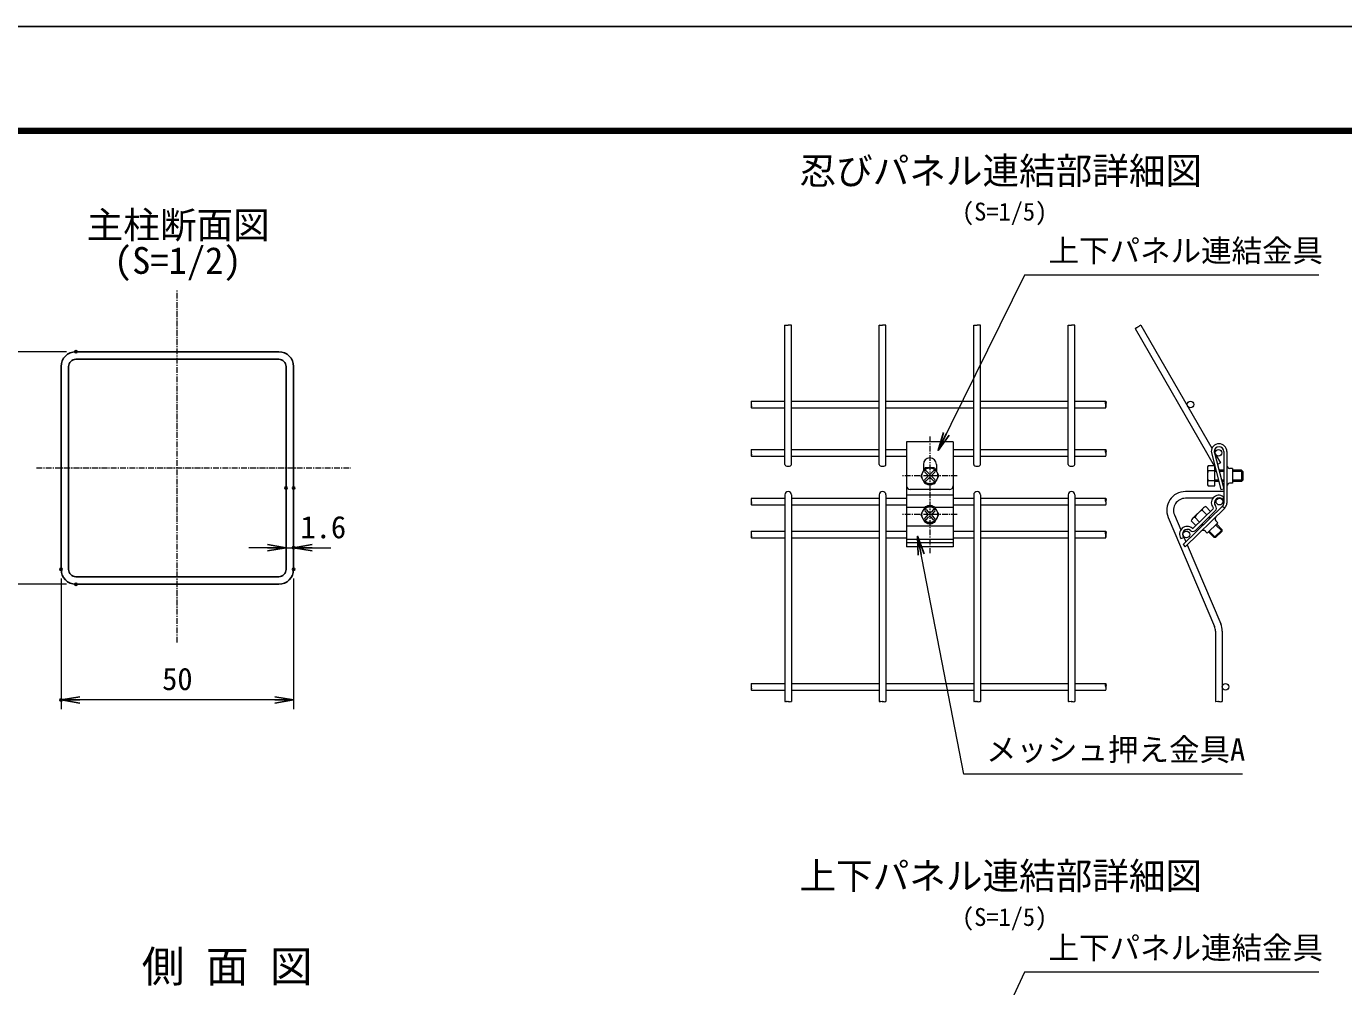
# Model space of a CAD drawing. Units: millimetres, scale not verified, with parts at other scales. Extents: x -4200 to 4200, y -2970 to 2970.
# Drawn here: x -519 to 2314, y 904 to 2970 of the extents above; entities that cross this region are included whole.
import ezdxf
from ezdxf.enums import TextEntityAlignment as Align

# ---------------------------------------------------------------- set-up
doc = ezdxf.new("R2010")
doc.units = ezdxf.units.MM
doc.header["$LTSCALE"] = 10
doc.header["$PDMODE"] = 32
doc.header["$PDSIZE"] = 5
doc.linetypes.add('USER1', pattern=[2, 1.25, -0.25, 0.25, -0.25])
doc.linetypes.add('USER2', pattern=[0.375, 0.25, -0.125])
for name, color, linetype, lineweight in [('0-0_D-BMK', 2, 'USER1', 13), ('0-1_D-STR2', 7, 'Continuous', 9), ('0-2_D-STR-DIM', 7, 'Continuous', 13), ('0-3_0', 7, 'Continuous', 25), ('0-5_D-TTL-TXT', 7, 'Continuous', 25), ('0-6_D-TTL', 7, 'Continuous', 25), ('0-7_D-STR-TXT', 7, 'Continuous', 13), ('0-8_D-STR3', 3, 'Continuous', 13), ('0-A_D-STR1', 1, 'Continuous', 25)]:
    doc.layers.add(name, color=color, linetype=linetype, lineweight=lineweight)
doc.layers.add('0-4_DEFPOINTS', color=7, linetype='Continuous')
doc.styles.add('ＭＳ ゴシック', font='')
doc.styles.get('ＭＳ ゴシック').set_extended_font_data('MS Gothic')

# ---------------------------------------------------------------- blocks, each defined once
blk = doc.blocks.new('_OPEN')
at = {"layer": '0-3_0'}
blk.add_line((0, 0), (-10, 0), dxfattribs=at)
blk.add_lwpolyline([(-10, 1.667), (0, 0), (-10, -1.667)], dxfattribs=at)

msp = doc.modelspace()

# ---------------------------------------------------------------- linework, layer by layer
at = {"layer": '0-0_D-BMK'}
for p, q in [((-194.52, 1644.54), (-194.52, 2403.46)), ((1423.74, 2087.79), (1423.74, 1836.97)), ((-497.53, 2019.99), (177.78, 2019.99)), ((1482.42, 2003.11), (1365.05, 2003.11)), ((1482.42, 1919.65), (1365.05, 1919.65))]:
    msp.add_line(p, q, dxfattribs=at)
at = {"layer": '0-1_D-STR2'}
for p, q in [((1111.92, 2027.29), (1111.92, 2326.95)), ((1126.32, 2027.29), (1126.32, 2326.95)), ((1315, 2027.29), (1315, 2326.95)), ((1329.4, 2027.29), (1329.4, 2326.95)), ((1518.08, 2027.29), (1518.08, 2326.95)), ((1532.48, 2027.29), (1532.48, 2326.95)), ((1721.16, 2027.29), (1721.16, 2326.95)), ((1735.56, 2027.29), (1735.56, 2326.95)), ((1877.68, 2326.95), (2030.42, 2062.41)), ((1865.21, 2319.75), (2035.44, 2024.91)), ((1040.1, 2163.83), (1111.92, 2163.83)), ((1126.32, 2163.83), (1315, 2163.83)), ((1329.4, 2163.83), (1518.08, 2163.83)), ((1532.48, 2163.83), (1721.16, 2163.83)), ((1735.56, 2163.83), (1802.11, 2163.83)), ((1802.11, 2149.43), (1802.11, 2163.83)), ((1040.1, 2149.43), (1111.92, 2149.43)), ((1126.32, 2149.43), (1315, 2149.43)), ((1329.4, 2149.43), (1518.08, 2149.43)), ((1532.48, 2149.43), (1721.16, 2149.43)), ((1735.56, 2149.43), (1802.11, 2149.43)), ((1040.11, 2059.91), (1111.92, 2059.91)), ((1040.11, 2045.51), (1111.92, 2045.51)), ((1126.32, 2059.91), (1315, 2059.91)), ((1126.32, 2045.51), (1315, 2045.51)), ((1329.4, 2059.91), (1373.74, 2059.91)), ((1329.4, 2045.51), (1373.74, 2045.51)), ((1473.74, 2059.91), (1518.08, 2059.91)), ((1473.74, 2045.51), (1518.08, 2045.51)), ((1532.48, 2059.91), (1721.16, 2059.91)), ((1532.48, 2045.51), (1721.16, 2045.51)), ((1735.56, 2059.91), (1802.11, 2059.91)), ((1735.56, 2045.51), (1802.11, 2045.51)), ((2028.82, 2055.27), (2049.7, 1973.75)), ((2035.22, 2055.27), (2055.7, 1975.29)), ((2035.22, 2054.08), (2048.61, 2030.89)), ((2056.02, 2055.27), (2056.02, 1944.58)), ((2062.42, 2055.27), (2062.42, 1944.67)), ((2036.6, 1981.31), (2036.6, 2024.91)), ((2048.61, 2030.89), (2042.39, 2027.29)), ((1040.1, 1954.91), (1111.92, 1954.91)), ((1111.92, 1962.11), (1111.92, 1517.75)), ((1126.32, 1962.11), (1126.32, 1517.75)), ((1126.32, 1954.91), (1315, 1954.91)), ((1315, 1962.11), (1315, 1517.75)), ((1329.4, 1962.11), (1329.4, 1517.75)), ((1329.4, 1954.91), (1373.74, 1954.91)), ((1473.74, 1954.91), (1518.08, 1954.91)), ((1518.08, 1962.11), (1518.08, 1517.75)), ((1532.48, 1962.11), (1532.48, 1517.75)), ((1532.48, 1954.91), (1721.16, 1954.91)), ((1721.16, 1962.11), (1721.16, 1517.75)), ((1735.56, 1962.11), (1735.56, 1517.75)), ((1735.56, 1954.91), (1802.11, 1954.91)), ((2056.02, 1969.31), (1973.21, 1969.31)), ((2032.33, 1954.91), (1973.21, 1954.91)), ((2049.42, 1954.91), (2042.74, 1954.91)), ((2049.42, 1954.91), (2042.74, 1954.91)), ((2049.7, 1973.75), (2055.7, 1975.29)), ((2054.86, 1958.19), (2053.51, 1952.34)), ((2056.02, 1954.91), (2054.1, 1954.91)), ((1040.1, 1940.51), (1111.92, 1940.51)), ((1126.32, 1940.51), (1315, 1940.51)), ((1329.4, 1940.51), (1373.74, 1940.51)), ((1473.74, 1940.51), (1518.08, 1940.51)), ((1532.48, 1940.51), (1721.16, 1940.51)), ((1735.56, 1940.51), (1802.11, 1940.51)), ((2053.4, 1938.23), (1968.62, 1855.18)), ((2057.97, 1933.75), (1973.1, 1850.61)), ((1990.31, 1890.43), (2032.99, 1932.23)), ((1994.79, 1885.86), (2037.47, 1927.66)), ((2053.4, 1938.23), (2057.97, 1933.75)), ((1936.39, 1913.68), (2035.97, 1679.07)), ((1949.64, 1919.31), (1963.36, 1886.99)), ((1040.1, 1884.41), (1111.92, 1884.41)), ((1040.1, 1870.01), (1111.92, 1870.01)), ((1126.32, 1884.41), (1315, 1884.41)), ((1126.32, 1870.01), (1315, 1870.01)), ((1329.4, 1884.41), (1373.74, 1884.41)), ((1329.4, 1870.01), (1373.74, 1870.01)), ((1473.74, 1884.41), (1518.08, 1884.41)), ((1473.74, 1870.01), (1518.08, 1870.01)), ((1532.48, 1884.41), (1721.16, 1884.41)), ((1532.48, 1870.01), (1721.16, 1870.01)), ((1735.56, 1884.41), (1802.11, 1884.41)), ((1735.56, 1870.01), (1802.11, 1870.01)), ((1802.11, 1870.01), (1802.11, 1884.41)), ((1963.79, 1868.35), (1969.79, 1870.32)), ((1966.88, 1878.71), (1974.44, 1860.88)), ((1968.62, 1855.18), (1973.1, 1850.61)), ((1977.13, 1854.56), (2049.23, 1684.7)), ((2038.01, 1669.07), (2038.01, 1517.75)), ((2052.41, 1669.07), (2052.41, 1517.75)), ((1040.1, 1556.51), (1111.92, 1556.51)), ((1040.1, 1542.11), (1111.92, 1542.11)), ((1126.32, 1556.51), (1315, 1556.51)), ((1126.32, 1542.11), (1315, 1542.11)), ((1329.4, 1556.51), (1518.08, 1556.51)), ((1329.4, 1542.11), (1518.08, 1542.11)), ((1532.48, 1556.51), (1721.16, 1556.51)), ((1532.48, 1542.11), (1721.16, 1542.11)), ((1735.56, 1556.51), (1802.11, 1556.51)), ((1735.56, 1542.11), (1802.11, 1542.11))]:
    msp.add_line(p, q, dxfattribs=at)
for centre in [(1984.33, 2156.63), (2044.33, 2052.71), (2046.41, 1947.71), (1975.33, 1877.21), (2059.61, 1549.31)]:
    msp.add_circle(centre, 7.2, dxfattribs=at)
for centre, radius, start, end in [((2045.62, 2055.27), 16.8, 0, 180), ((2045.62, 2055.27), 10.4, 0, 180), ((2068.83, 2025.49), 6.4, 180, 270), ((2068.83, 1980.73), 6.4, 90, 180), ((1119.12, 1962.11), 7.2, 0, 180), ((1322.2, 1962.11), 7.2, 0, 180), ((1525.28, 1962.11), 7.2, 0, 180), ((1728.36, 1962.11), 7.2, 0, 180), ((1973.21, 1929.31), 40, 90, 203), ((1973.21, 1929.31), 25.6, 90, 203), ((2045.26, 1945.12), 16.21, 53.68647, 221.43997), ((2046.08, 1945.06), 10.4, 44.409, 219.42046), ((2031.87, 1933.38), 1.6, 314.409, 39.42046), ((2031.87, 1933.38), 8, 314.409, 39.42046), ((2046.82, 1944.67), 9.2, 315.6, 0), ((2046.82, 1944.67), 15.6, 315.6, 0), ((2043.59, 1910.7), 6.4, 134.409, 224.409), ((1977.21, 1877.98), 16.52, 48.50138, 215.66553), ((1977.22, 1877.6), 10.4, 49.39754, 224.409), ((1989.19, 1891.57), 8, 229.39754, 314.409), ((1989.19, 1891.57), 1.6, 229.39754, 314.409), ((2011.62, 1879.38), 6.4, 44.409, 134.409), ((2012.41, 1669.07), 25.6, 0, 23), ((2012.41, 1669.07), 40, 0, 23)]:
    msp.add_arc(centre, radius, start, end, dxfattribs=at)
for centre, major_axis, ratio in [((1115.52, 2326.95), (-3.6, 0), 0.114898), ((1318.6, 2326.95), (-3.6, 0), 0.114898), ((1521.68, 2326.95), (-3.6, 0), 0.114898), ((1724.76, 2326.95), (-3.6, 0), 0.114898), ((1868.33, 2321.55), (-3.12, -1.8), 0.114898), ((1802.11, 2160.23), (0, 3.6), 0.143611), ((1802.11, 2056.31), (0, 3.6), 0.143611), ((1802.11, 1951.31), (0, 3.6), 0.143611), ((1802.11, 1880.81), (0, 3.6), 0.143611), ((1802.11, 1552.91), (0, 3.6), 0.143611), ((1115.52, 1517.75), (-3.6, 0), 0.114898), ((1318.6, 1517.75), (-3.6, 0), 0.114898), ((1521.68, 1517.75), (-3.6, 0), 0.114898), ((1724.76, 1517.75), (-3.6, 0), 0.114898), ((2041.61, 1517.75), (-3.6, 0), 0.114898)]:
    msp.add_ellipse(centre, major_axis=major_axis, ratio=ratio, dxfattribs=at)
for centre, major_axis, ratio, start_param, end_param in [((1122.72, 2326.95), (3.6, 0), 0.114898, 6.2830864, 9.4247776), ((1325.8, 2326.95), (3.6, 0), 0.114898, 6.2830864, 9.4247776), ((1528.88, 2326.95), (3.6, 0), 0.114898, 6.2830864, 9.4247776), ((1731.96, 2326.95), (3.6, 0), 0.114898, 6.2830864, 9.4247776), ((1874.56, 2325.15), (3.12, 1.8), 0.114898, 6.2830864, 9.4247776), ((1040.1, 2160.23), (0, 3.6), 0.143611, 0.0001986, 3.1417912), ((1040.1, 2153.03), (0, -3.6), 0.143611, 3.1417912, 9.424778), ((1802.11, 2153.03), (0, 3.6), 0.143611, 3.141513, 6.2832251), ((1040.11, 2056.31), (0, 3.6), 0.143611, 0.0001986, 3.1417912), ((1040.11, 2049.11), (0, -3.6), 0.143611, 3.1417912, 9.424778), ((1802.11, 2057.21), (0, 4.5), 0.114889, 3.1414934, 3.1415927), ((1802.11, 2049.11), (0, 3.6), 0.143611, 3.141513, 6.2832251), ((1119.12, 2027.29), (7.2, 0), 0.5, 3.1415927, 6.2831853), ((1322.2, 2027.29), (7.2, 0), 0.5, 3.1415927, 6.2831853), ((1525.28, 2027.29), (7.2, 0), 0.5, 3.1415927, 6.2831853), ((1728.36, 2027.29), (7.2, 0), 0.5, 3.1415927, 6.2831853), ((1040.1, 1951.31), (0, 3.6), 0.143611, 0.0001986, 3.1417912), ((1040.1, 1944.11), (0, -3.6), 0.143611, 3.1417912, 9.424778), ((1802.11, 1952.21), (0, 4.5), 0.114889, 3.1414934, 3.1415927), ((1802.11, 1944.11), (0, 3.6), 0.143611, 3.141513, 6.2832251), ((1040.1, 1880.81), (0, 3.6), 0.143611, 0.0001986, 3.1417912), ((1040.1, 1873.61), (0, -3.6), 0.143611, 3.1417912, 9.424778), ((1802.11, 1873.61), (0, 3.6), 0.143611, 3.141513, 6.2832251), ((1040.1, 1552.91), (0, 3.6), 0.143611, 0.0001986, 3.1417912), ((1040.1, 1545.71), (0, -3.6), 0.143611, 3.1417912, 9.424778), ((1802.11, 1545.71), (0, 3.6), 0.143611, 3.141513, 6.2832251), ((1122.72, 1517.75), (3.6, 0), 0.114898, 3.141593, 6.2832842), ((1325.8, 1517.75), (3.6, 0), 0.114898, 3.141593, 6.2832842), ((1528.88, 1517.75), (3.6, 0), 0.114898, 3.141593, 6.2832842), ((1731.96, 1517.75), (3.6, 0), 0.114898, 3.141593, 6.2832842), ((2048.81, 1517.75), (3.6, 0), 0.114898, 3.141593, 6.2832842)]:
    msp.add_ellipse(centre, major_axis=major_axis, ratio=ratio, start_param=start_param, end_param=end_param, dxfattribs=at)
at = {"layer": '0-2_D-STR-DIM'}
for p, q in [((-432.52, 2269.99), (-692.97, 2269.99)), ((39.48, 1957.07), (39.48, 1828.61)), ((55.48, 1957.07), (55.48, 1828.61)), ((-0.52, 1848.61), (-40.52, 1848.61)), ((39.48, 1848.61), (55.48, 1848.61)), ((95.48, 1848.61), (135.48, 1848.61)), ((-432.52, 1769.99), (-692.97, 1769.99)), ((-444.52, 1781.99), (-444.52, 1501.04)), ((55.48, 1781.99), (55.48, 1501.04)), ((15.48, 1521.04), (-404.52, 1521.04))]:
    msp.add_line(p, q, dxfattribs=at)
at = {"layer": '0-4_DEFPOINTS'}
for p in [(-412.52, 2269.99), (39.48, 1977.07), (55.48, 1977.07), (55.48, 1848.61), (-444.52, 1801.99), (55.48, 1801.99), (-412.52, 1769.99), (-444.52, 1521.04)]:
    msp.add_point(p, dxfattribs=at)
at = {"layer": '0-6_D-TTL', "color": 2}
msp.add_lwpolyline([(-4200, 2970), (4200, 2970), (4200, -2970), (-4200, -2970)], close=True, dxfattribs=at)
at = {"layer": '0-6_D-TTL'}
for points in [[(-3930, 2750), (3930, 2750), (3930, -2750), (-3930, -2750)], [(-3927.5, 2747.5), (3927.5, 2747.5), (3927.5, -2747.5), (-3927.5, -2747.5)], [(-3925, 2745), (3925, 2745), (3925, -2745), (-3925, -2745)], [(-3922.5, 2742.5), (3922.5, 2742.5), (3922.5, -2742.5), (-3922.5, -2742.5)], [(-3920, 2740), (3920, 2740), (3920, -2740), (-3920, -2740)]]:
    msp.add_lwpolyline(points, close=True, dxfattribs=at)
at = {"layer": '0-7_D-STR-TXT'}
for points in [[(2260, 2434.8), (1627.35, 2434.8), (1442.28, 2059.53)], [(2095.79, 1361.59), (1497.15, 1361.59), (1397.7, 1871.34)], [(2260, 935.32), (1627.35, 935.32), (1424.58, 498.78)]]:
    msp.add_lwpolyline(points, dxfattribs=at)
at = {"layer": '0-8_D-STR3'}
for p, q in [((1373.74, 2076.31), (1373.74, 1850.61)), ((1473.74, 2076.31), (1373.74, 2076.31)), ((1473.74, 2076.31), (1473.74, 1850.61)), ((1413.9, 2020.15), (1404.06, 2003.11)), ((1409.74, 2027.53), (1409.74, 2012.94)), ((1433.57, 2020.15), (1413.9, 2020.15)), ((1415.55, 2014.03), (1421.01, 2008.57)), ((1431.92, 2014.03), (1426.47, 2008.57)), ((1433.57, 2020.15), (1443.41, 2003.11)), ((1437.74, 2027.53), (1437.74, 2012.94)), ((2020.6, 2019.46), (2020.6, 1986.76)), ((2036.6, 2024.91), (2022.06, 2024.91)), ((2036.6, 2014.01), (2022.06, 2014.01)), ((2039.11, 2015.11), (2036.6, 2015.11)), ((2039.72, 2012.71), (2036.6, 2012.71)), ((2056.02, 2015.11), (2045.51, 2015.11)), ((2056.02, 2012.71), (2046.12, 2012.71)), ((2074.3, 2019.1), (2068.47, 2019.1)), ((2074.3, 2019.1), (2074.3, 1987.12)), ((2094.2, 2015.11), (2074.3, 2015.11)), ((2096.6, 2012.71), (2074.3, 2012.71)), ((2096.6, 2012.71), (2094.2, 2015.11)), ((2094.2, 2015.11), (2094.2, 1991.11)), ((2096.6, 2012.71), (2096.6, 1993.51)), ((1413.9, 1986.07), (1404.06, 2003.11)), ((1412.82, 2011.3), (1418.28, 2005.84)), ((1412.82, 1994.92), (1418.28, 2000.38)), ((1433.57, 1986.07), (1413.9, 1986.07)), ((1415.55, 1992.19), (1421.01, 1997.65)), ((1431.93, 1992.19), (1426.47, 1997.65)), ((1434.65, 2011.3), (1429.2, 2005.84)), ((1434.65, 1994.92), (1429.2, 2000.38)), ((1433.57, 1986.07), (1443.41, 2003.11)), ((2036.6, 1992.21), (2022.06, 1992.21)), ((2044.64, 1993.51), (2036.6, 1993.51)), ((2045.25, 1991.11), (2036.6, 1991.11)), ((2056.02, 1993.51), (2051.04, 1993.51)), ((2056.02, 1991.11), (2051.65, 1991.11)), ((2074.3, 1987.12), (2068.47, 1987.12)), ((2096.6, 1993.51), (2074.3, 1993.51)), ((2094.2, 1991.11), (2074.3, 1991.11)), ((2096.6, 1993.51), (2094.2, 1991.11)), ((1473.74, 1961.4), (1373.51, 1961.4)), ((1465.74, 1973.75), (1381.74, 1973.75)), ((2022.06, 1981.31), (2036.6, 1981.31)), ((1373.74, 1935.69), (1413.32, 1935.69)), ((1413.9, 1936.69), (1404.06, 1919.65)), ((1412.82, 1927.84), (1418.28, 1922.38)), ((1433.57, 1936.69), (1413.9, 1936.69)), ((1415.55, 1930.57), (1421.01, 1925.11)), ((1431.92, 1930.57), (1426.47, 1925.11)), ((1434.65, 1927.84), (1429.2, 1922.38)), ((1433.57, 1936.69), (1443.41, 1919.65)), ((1434.15, 1935.69), (1473.74, 1935.69)), ((2012.13, 1934.2), (1988.77, 1911.32)), ((2009.26, 1929.34), (2019.44, 1918.96)), ((2017.05, 1936.97), (2027.22, 1926.59)), ((1413.9, 1902.61), (1404.06, 1919.65)), ((1412.82, 1911.46), (1418.28, 1916.92)), ((1433.57, 1902.61), (1413.9, 1902.61)), ((1415.55, 1908.73), (1421.01, 1914.19)), ((1431.93, 1908.73), (1426.47, 1914.19)), ((1434.65, 1911.46), (1429.2, 1916.92)), ((1433.57, 1902.61), (1443.41, 1919.65)), ((1985.9, 1906.46), (1996.07, 1896.07)), ((1993.69, 1914.09), (2003.86, 1903.7)), ((2007.55, 1898.36), (2010.07, 1895.79)), ((2009.27, 1900.04), (2011.79, 1897.47)), ((2042.86, 1902.32), (2020.01, 1879.94)), ((2022.98, 1913.48), (2025.5, 1910.9)), ((2024.7, 1915.16), (2027.22, 1912.58)), ((2042.86, 1902.32), (2038.78, 1906.49)), ((2052.13, 1887.15), (2040.01, 1899.53)), ((1373.74, 1895.89), (1473.74, 1895.89)), ((2020.01, 1879.94), (2015.93, 1884.11)), ((2034.99, 1870.36), (2022.86, 1882.73)), ((2038.38, 1870.32), (2024.58, 1884.41)), ((2052.13, 1887.15), (2034.99, 1870.36)), ((2038.38, 1870.32), (2034.99, 1870.36)), ((2052.1, 1883.76), (2038.29, 1897.85)), ((2052.1, 1883.76), (2038.38, 1870.32)), ((2052.1, 1883.76), (2052.13, 1887.15)), ((1473.59, 1866.49), (1373.59, 1866.49)), ((1473.74, 1858.74), (1373.74, 1858.74)), ((1473.74, 1850.61), (1373.74, 1850.61))]:
    msp.add_line(p, q, dxfattribs=at)
at = {"layer": '0-8_D-STR3', "linetype": 'USER2'}
msp.add_line((2027.45, 2024.91), (2027.62, 2024.91), dxfattribs=at)
at = {"layer": '0-8_D-STR3'}
for centre in [(1423.74, 2003.11), (1423.74, 1919.65)]:
    msp.add_circle(centre, 17.04, dxfattribs=at)
for centre, radius, start, end in [((1423.74, 2027.53), 14, 0, 180), ((1473.66, 2043.59), 0.08, 270, 0), ((1414.18, 2012.66), 1.93, 44.99953, 224.99952), ((1433.29, 2012.66), 1.93, 315, 135), ((2031.5, 2019.46), 10.9, 150, 210), ((2062.01, 2003.11), 41.41, 164.73852, 195.26148), ((1414.18, 1993.56), 1.93, 135, 314.99998), ((1423.74, 1998.28), 14.47, 237.53826, 302.46174), ((1415.55, 2003.11), 3.86, 314.99999, 45), ((1423.74, 2011.3), 3.86, 225.00001, 314.99999), ((1423.74, 1994.92), 3.86, 45, 135), ((1431.92, 2003.11), 3.86, 135, 225.00001), ((1433.29, 1993.56), 1.93, 225.00001, 44.99999), ((2031.5, 1986.76), 10.9, 150, 210), ((1381.74, 1981.75), 8, 180, 270), ((1465.74, 1981.75), 8, 270, 0), ((1414.18, 1929.2), 1.93, 44.99953, 224.99952), ((1423.74, 1924.48), 14.47, 57.53826, 122.46174), ((1433.29, 1929.2), 1.93, 315, 135), ((2029.43, 1893.18), 41.41, 119.14752, 149.67048), ((2019.76, 1926.42), 10.9, 104.409, 164.409), ((1414.18, 1910.1), 1.93, 135, 314.99998), ((1423.74, 1914.83), 14.47, 237.53826, 302.46174), ((1415.55, 1919.65), 3.86, 314.99999, 45), ((1423.74, 1927.84), 3.86, 225.00001, 314.99999), ((1423.74, 1911.46), 3.86, 45, 135), ((1431.92, 1919.65), 3.86, 135, 225.00001), ((1433.29, 1910.1), 1.93, 225.00001, 44.99999), ((1996.4, 1903.53), 10.9, 104.409, 164.409)]:
    msp.add_arc(centre, radius, start, end, dxfattribs=at)
at = {"layer": '0-A_D-STR1'}
for p, q in [((-412.52, 2269.99), (23.48, 2269.99)), ((-444.52, 2237.99), (-444.52, 1801.99)), ((-428.52, 2237.99), (-428.52, 1801.99)), ((-412.52, 2253.99), (23.48, 2253.99)), ((39.48, 2237.99), (39.48, 1801.99)), ((55.48, 2237.99), (55.48, 1801.99)), ((-412.52, 1785.99), (23.48, 1785.99)), ((-412.52, 1769.99), (23.48, 1769.99))]:
    msp.add_line(p, q, dxfattribs=at)
for centre, radius, start, end in [((-412.52, 2237.99), 32, 90, 180), ((23.48, 2237.99), 32, 0, 90), ((-412.52, 2237.99), 16, 90, 180), ((23.48, 2237.99), 16, 0, 90), ((-412.52, 1801.99), 32, 180, 270), ((-412.52, 1801.99), 16, 180, 270), ((23.48, 1801.99), 16, 270, 0), ((23.48, 1801.99), 32, 270, 0)]:
    msp.add_arc(centre, radius, start, end, dxfattribs=at)

# ---------------------------------------------------------------- block references
at = {"layer": '0-2_D-STR-DIM', "xscale": 4, "yscale": 4}
for p in [(39.48, 1848.61), (55.48, 1521.04)]:
    msp.add_blockref('_OPEN', p, dxfattribs=at)
at = {"layer": '0-2_D-STR-DIM', "xscale": 4, "yscale": 4, "rotation": 180}
for p in [(55.48, 1848.61), (-444.52, 1521.04)]:
    msp.add_blockref('_OPEN', p, dxfattribs=at)
at = {"layer": '0-7_D-STR-TXT', "xscale": 4, "yscale": 4}
for p, rotation in [((1441.4, 2057.74), 243.7496), ((1397.31, 1873.3), 101.04036)]:
    msp.add_blockref('_OPEN', p, dxfattribs=dict(at, rotation=rotation))

# ---------------------------------------------------------------- texts
at = {"layer": '0-2_D-STR-DIM', "style": 'ＭＳ ゴシック'}
for s, p in [('1.6', (70.34, 1854.36)), ('50', (-227.14, 1527.79))]:
    msp.add_text(s, height=48.09, dxfattribs=at).set_placement(p, align=Align.BOTTOM_LEFT)
at = {"layer": '0-5_D-TTL-TXT', "style": 'ＭＳ ゴシック'}
for s, height, p in [('忍びパネル連結部詳細図', 57.7, (1143.45, 2613.18)), ('主柱断面図', 57.7, (-389.44, 2496.51)), ('(S=1/5)', 38.49, (1492.92, 2540.68)), ('(S=1/2)', 57.7, (-330.97, 2420.23)), ('上下パネル連結部詳細図', 57.7, (1143.45, 1096.52)), ('(S=1/5)', 38.49, (1492.92, 1023.4)), ('側 面 図', 67.38, (-271.04, 893.96))]:
    msp.add_text(s, height=height, dxfattribs=at).set_placement(p, align=Align.BOTTOM_LEFT)
at = {"layer": '0-7_D-STR-TXT', "style": 'ＭＳ ゴシック'}
for s, p in [('上下パネル連結金具', (1679.03, 2449.04)), ('メッシュ押え金具A', (1544.52, 1375.83)), ('上下パネル連結金具', (1679.03, 949.56))]:
    msp.add_text(s, height=48.09, dxfattribs=at).set_placement(p, align=Align.BOTTOM_LEFT)

doc.saveas('drawing.dxf')
